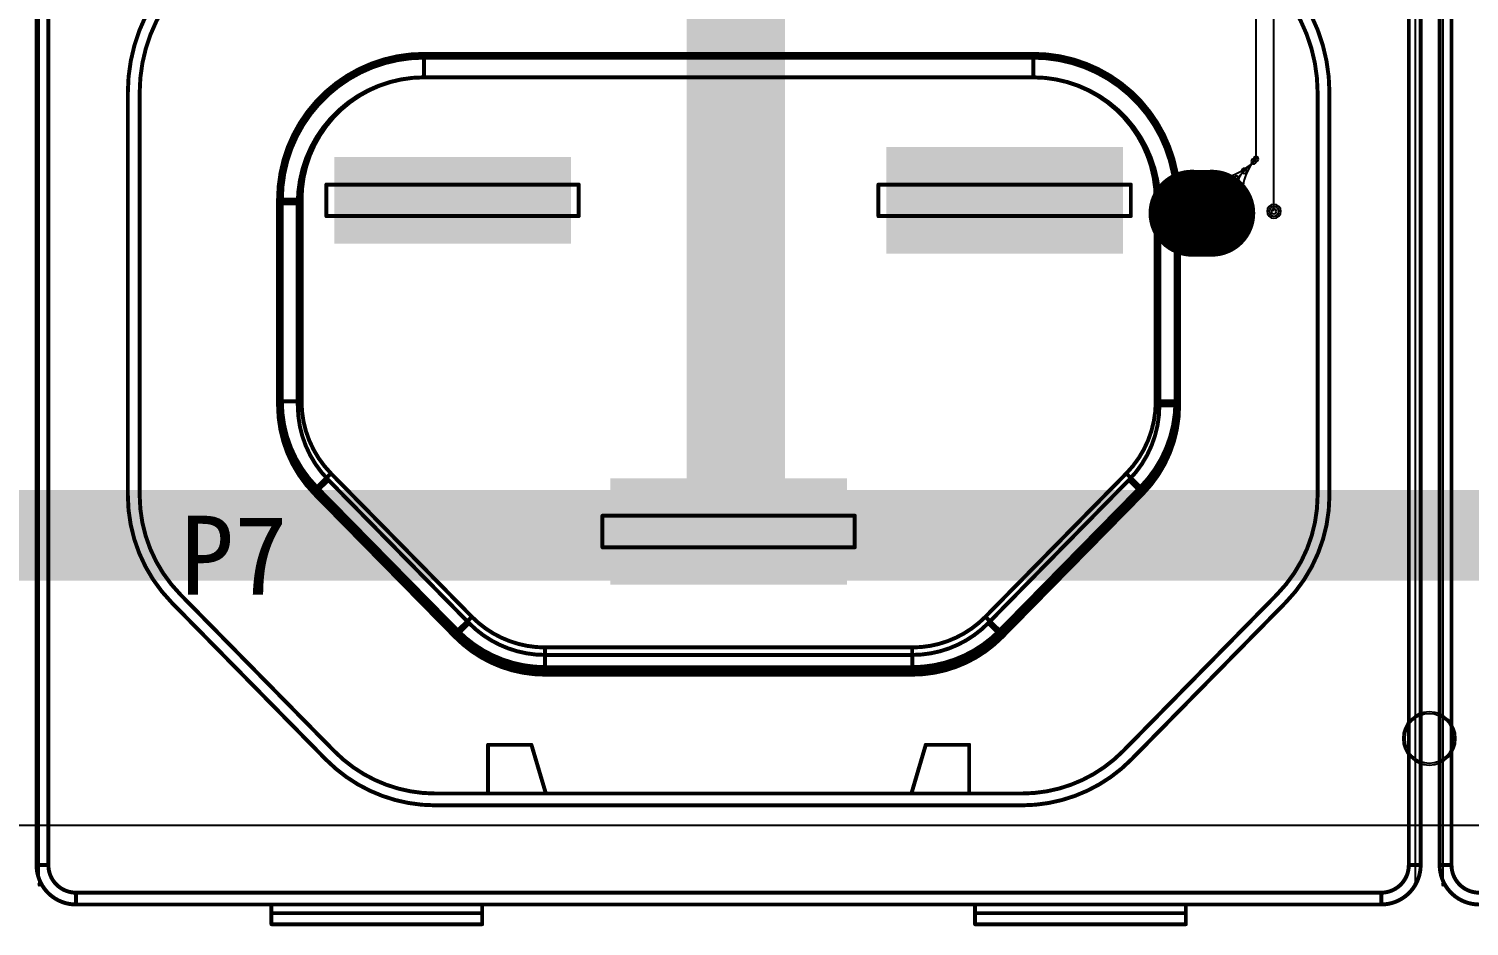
# Model space of a CAD drawing. Header units: inches. Extents: x 32166 to 66782, y 2386 to 7162.
# Drawn here: x 33347.3 to 33493.4, y 3474.1 to 3565.2 of the extents above; entities that cross this region are included whole.
import ezdxf

# ---------------------------------------------------------------- set-up
doc = ezdxf.new("R2010")
doc.units = ezdxf.units.IN
doc.header["$LTSCALE"] = 0.64311
doc.header["$MEASUREMENT"] = 0
for name, color, linetype in [('KEEPOUTLAYER', 6, 'CONTINUOUS'), ('MULTILAYER', 9, 'CONTINUOUS'), ('TOPLAYER', 1, 'CONTINUOUS'), ('TOPOVERLAY', 2, 'CONTINUOUS'), ('TOPSOLDER', 216, 'CONTINUOUS')]:
    doc.layers.add(name, color=color, linetype=linetype)
doc.styles.get("Standard").update_dxf_attribs({"font": 'txt', "width": 0.8})

msp = doc.modelspace()

# ---------------------------------------------------------------- linework, layer by layer
at = {"layer": 'KEEPOUTLAYER'}
msp.add_line((32676.92, 3484.36), (34016.92, 3484.36), dxfattribs=at)
at = {"layer": 'MULTILAYER', "const_width": 8}
msp.add_lwpolyline([(33465.25, 3546.44), (33467.25, 3546.44)], dxfattribs=at)
at = {"layer": 'MULTILAYER', "const_width": 4}
for points in [[(33465.25, 3544.44, 1), (33465.25, 3548.44, 1)], [(33467.25, 3544.44, 1), (33467.25, 3548.44, 1)]]:
    msp.add_lwpolyline(points, format="xyb", close=True, dxfattribs=at)
at = {"layer": 'MULTILAYER'}
for centre, radius, start, end in [((33473.56, 3546.64), 0.5, 0, 180), ((33473.56, 3546.64), 0.5, 180, 0), ((33489.32, 3493.16), 2.5, 0, 180), ((33489.32, 3493.16), 2.5, 180, 0)]:
    msp.add_arc(centre, radius, start, end, dxfattribs=at)
for points in [[(33457.84, 3552.75), (33434.64, 3552.75), (33457.84, 3542.75), (33434.64, 3542.75)], [(33401.84, 3551.75), (33378.64, 3551.75), (33401.84, 3543.75), (33378.64, 3543.75)], [(33406.64, 3509.15), (33429.84, 3509.15), (33406.64, 3519.15), (33429.84, 3519.15)]]:
    msp.add_solid(points, dxfattribs=at)
at = {"layer": 'TOPLAYER'}
for p, q in [((33471.74, 3551.94), (33471.74, 3582.85)), ((33473.56, 3546.64), (33473.56, 3583.6)), ((33466.25, 3546.44), (33471.74, 3551.94))]:
    msp.add_line(p, q, dxfattribs=at)
at = {"layer": 'TOPLAYER', "const_width": 8}
msp.add_lwpolyline([(33465.25, 3546.44), (33467.25, 3546.44)], dxfattribs=at)
at = {"layer": 'TOPLAYER', "const_width": 4}
for points in [[(33465.25, 3544.44, 1), (33465.25, 3548.44, 1)], [(33467.25, 3544.44, 1), (33467.25, 3548.44, 1)]]:
    msp.add_lwpolyline(points, format="xyb", close=True, dxfattribs=at)
at = {"layer": 'TOPLAYER'}
for centre, radius, start, end in [((33474.96, 3548.72), 4.55, 135, 196.45), ((33471.5, 3551.7), 0.254, 0, 180), ((33471.74, 3551.94), 0.254, 0, 180), ((33471.74, 3551.94), 0.254, 0, 180), ((33471.74, 3551.94), 0.254, 0, 180), ((33471.74, 3551.94), 0.254, 180, 0), ((33471.74, 3551.94), 0.254, 180, 0), ((33471.74, 3551.94), 0.254, 180, 0), ((33467.25, 3555.95), 6.02, 269.9999, 314.9999), ((33473.1, 3548.17), 3.62, 135, 196.45), ((33470.53, 3550.73), 0.254, 0, 180), ((33470.53, 3550.73), 0.254, 180, 0), ((33471.5, 3551.7), 0.254, 180, 0), ((33467.25, 3549.94), 0.254, 0, 180), ((33467.25, 3549.94), 0.254, 180, 0), ((33467.25, 3548.92), 0.254, 0, 180), ((33467.25, 3552.48), 3.56, 270.0001, 315.0001), ((33469.77, 3549.96), 0.254, 0, 180), ((33469.77, 3549.96), 0.254, 180, 0), ((33467.25, 3548.92), 0.254, 180, 0), ((33470.6, 3547.43), 0.254, 0, 180), ((33466.25, 3546.44), 0.254, 0, 180), ((33466.25, 3546.44), 0.254, 180, 0), ((33469.62, 3547.15), 0.254, 0, 180), ((33469.62, 3547.15), 0.254, 180, 0), ((33470.6, 3547.43), 0.254, 180, 0), ((33473.56, 3546.64), 0.5, 0, 180), ((33473.56, 3546.64), 0.5, 180, 0), ((33473.56, 3546.64), 0.254, 0, 180), ((33473.56, 3546.64), 0.254, 180, 0), ((33489.32, 3493.16), 2.5, 0, 180), ((33489.32, 3493.16), 2.5, 180, 0)]:
    msp.add_arc(centre, radius, start, end, dxfattribs=at)
for points in [[(33413.97, 3516.37), (33423.97, 3516.37), (33413.97, 3608.37), (33423.97, 3608.37)], [(33457.84, 3552.75), (33434.64, 3552.75), (33457.84, 3542.75), (33434.64, 3542.75)], [(33401.84, 3551.75), (33378.64, 3551.75), (33401.84, 3543.75), (33378.64, 3543.75)], [(32979.97, 3509.17), (33719.97, 3509.17), (32979.97, 3518.37), (33719.97, 3518.37)], [(33406.64, 3509.15), (33429.84, 3509.15), (33406.64, 3519.15), (33429.84, 3519.15)]]:
    msp.add_solid(points, dxfattribs=at)
at = {"layer": 'TOPOVERLAY'}
for p, q in [((33348.32, 3478.36), (33348.32, 3674.36)), ((33487.92, 3478.36), (33487.92, 3674.36)), ((33490.72, 3478.36), (33490.72, 3674.36))]:
    msp.add_line(p, q, dxfattribs=at)
at = {"layer": 'TOPOVERLAY', "const_width": 0.4}
for points in [[(33348.04, 3480.31), (33348.04, 3582.31)], [(33349.24, 3480.31), (33349.24, 3582.31)], [(33487.24, 3480.31), (33487.24, 3582.31)], [(33488.44, 3480.31), (33488.44, 3582.31)], [(33490.37, 3480.31), (33490.37, 3582.31)], [(33491.57, 3480.31), (33491.57, 3582.31)], [(33387.34, 3560.23), (33387.34, 3562.61)], [(33387.34, 3562.61), (33449.14, 3562.61)], [(33387.34, 3562.23), (33449.14, 3562.23)], [(33387.34, 3560.23), (33387.34, 3562.23)], [(33387.34, 3562.23), (33449.14, 3562.23)], [(33449.14, 3560.23), (33449.14, 3562.61)], [(33449.14, 3560.23), (33449.14, 3562.23)], [(33387.34, 3560.23), (33449.14, 3560.23)], [(33387.34, 3560.23), (33449.14, 3560.23)], [(33357.3, 3517.84), (33357.3, 3558.67)], [(33358.5, 3517.84), (33358.5, 3558.67)], [(33477.99, 3517.84), (33477.99, 3558.67)], [(33479.19, 3517.84), (33479.19, 3558.67)], [(33377.44, 3546.15), (33377.44, 3549.35)], [(33377.44, 3549.35), (33403.04, 3549.35)], [(33403.04, 3546.15), (33403.04, 3549.35)], [(33433.44, 3546.15), (33433.44, 3549.35)], [(33433.44, 3549.35), (33459.04, 3549.35)], [(33459.04, 3546.15), (33459.04, 3549.35)], [(33372.54, 3527.35), (33372.54, 3547.81)], [(33372.54, 3547.81), (33374.92, 3547.81)], [(33372.54, 3526.95), (33372.54, 3547.43)], [(33372.54, 3547.43), (33374.54, 3547.43)], [(33372.92, 3527.35), (33372.92, 3547.81)], [(33374.54, 3526.95), (33374.54, 3547.43)], [(33374.92, 3527.35), (33374.92, 3547.81)], [(33461.57, 3527.35), (33461.57, 3547.81)], [(33461.57, 3547.81), (33463.94, 3547.81)], [(33461.94, 3526.95), (33461.94, 3547.43)], [(33461.94, 3547.43), (33463.94, 3547.43)], [(33463.57, 3527.35), (33463.57, 3547.81)], [(33463.94, 3527.35), (33463.94, 3547.81)], [(33463.94, 3526.95), (33463.94, 3547.43)], [(33377.44, 3546.15), (33403.04, 3546.15)], [(33433.44, 3546.15), (33459.04, 3546.15)], [(33372.54, 3527.35), (33374.92, 3527.35)], [(33461.57, 3527.35), (33463.94, 3527.35)], [(33461.94, 3526.95), (33463.94, 3526.95)], [(33376.21, 3518.37), (33377.91, 3520.04)], [(33377.91, 3520.04), (33392.2, 3505.5)], [(33444.29, 3505.5), (33458.58, 3520.04)], [(33458.58, 3520.04), (33460.27, 3518.37)], [(33376.21, 3517.98), (33377.64, 3519.38)], [(33376.21, 3518.37), (33390.5, 3503.84)], [(33376.48, 3518.64), (33390.77, 3504.1)], [(33377.64, 3519.38), (33391.91, 3504.86)], [(33444.58, 3504.86), (33458.85, 3519.38)], [(33445.72, 3504.1), (33460, 3518.64)], [(33445.99, 3503.84), (33460.27, 3518.37)], [(33458.85, 3519.38), (33460.27, 3517.98)], [(33376.21, 3517.98), (33390.48, 3503.46)], [(33446.01, 3503.46), (33460.27, 3517.98)], [(33405.44, 3512.55), (33405.44, 3515.75)], [(33405.44, 3515.75), (33431.04, 3515.75)], [(33431.04, 3512.55), (33431.04, 3515.75)], [(33405.44, 3512.55), (33431.04, 3512.55)], [(33361.77, 3506.92), (33377.38, 3491.03)], [(33362.63, 3507.76), (33378.24, 3491.87)], [(33458.25, 3491.87), (33473.86, 3507.76)], [(33459.1, 3491.03), (33474.72, 3506.92)], [(33390.5, 3503.84), (33392.2, 3505.5)], [(33444.29, 3505.5), (33445.99, 3503.84)], [(33390.48, 3503.46), (33391.91, 3504.86)], [(33444.58, 3504.86), (33446.01, 3503.46)], [(33399.63, 3500.01), (33399.63, 3502.39)], [(33399.63, 3502.39), (33436.86, 3502.39)], [(33436.86, 3500.01), (33436.86, 3502.39)], [(33399.61, 3499.63), (33399.61, 3501.63)], [(33399.61, 3501.63), (33436.88, 3501.63)], [(33436.88, 3499.63), (33436.88, 3501.63)], [(33399.61, 3499.63), (33436.88, 3499.63)], [(33399.63, 3500.39), (33436.86, 3500.39)], [(33399.63, 3500.01), (33436.86, 3500.01)], [(33393.84, 3487.62), (33393.84, 3492.51)], [(33393.84, 3492.51), (33398.24, 3492.51)], [(33398.24, 3492.51), (33399.69, 3487.62)], [(33436.8, 3487.62), (33438.24, 3492.51)], [(33438.24, 3492.51), (33442.64, 3492.51)], [(33442.64, 3487.62), (33442.64, 3492.51)], [(33388.5, 3487.57), (33447.99, 3487.57)], [(33388.5, 3486.37), (33447.99, 3486.37)], [(33348.04, 3480.31), (33349.24, 3480.31)], [(33487.24, 3480.31), (33488.44, 3480.31)], [(33490.37, 3480.31), (33491.57, 3480.31)], [(33352.04, 3477.51), (33484.44, 3477.51)], [(33352.04, 3476.31), (33352.04, 3477.51)], [(33484.44, 3476.31), (33484.44, 3477.51)], [(33352.04, 3476.31), (33484.44, 3476.31)], [(33371.87, 3475.43), (33371.87, 3476.31)], [(33393.24, 3474.31), (33393.24, 3476.31)], [(33443.24, 3474.31), (33443.24, 3476.31)], [(33464.62, 3475.43), (33464.62, 3476.31)], [(33371.87, 3474.31), (33371.87, 3475.43)], [(33371.87, 3475.43), (33393.24, 3475.43)], [(33371.87, 3474.31), (33393.24, 3474.31)], [(33443.24, 3475.43), (33464.62, 3475.43)], [(33443.24, 3474.31), (33464.62, 3474.31)], [(33464.62, 3474.31), (33464.62, 3475.43)]]:
    msp.add_lwpolyline(points, dxfattribs=at)
for points in [[(33357.3, 3558.67, -0.414214), (33374.88, 3576.25)], [(33461.6, 3576.25, -0.414214), (33479.19, 3558.67)], [(33358.5, 3558.67, -0.414214), (33374.88, 3575.05)], [(33461.6, 3575.05, -0.414214), (33477.99, 3558.67)], [(33372.54, 3547.81, -0.414214), (33387.34, 3562.61)], [(33372.54, 3547.43, -0.414214), (33387.34, 3562.23)], [(33372.92, 3547.81, -0.414214), (33387.34, 3562.23)], [(33449.14, 3562.61, -0.414214), (33463.94, 3547.81)], [(33449.14, 3562.23, -0.414214), (33463.57, 3547.81)], [(33449.14, 3562.23, -0.414214), (33463.94, 3547.43)], [(33374.54, 3547.43, -0.414214), (33387.34, 3560.23)], [(33374.92, 3547.81, -0.414214), (33387.34, 3560.23)], [(33449.14, 3560.23, -0.414214), (33461.57, 3547.81)], [(33449.14, 3560.23, -0.414214), (33461.94, 3547.43)], [(33376.21, 3518.37, -0.196645), (33372.54, 3527.35)], [(33376.21, 3517.98, -0.196645), (33372.54, 3526.95)], [(33376.48, 3518.64, -0.196645), (33372.92, 3527.35)], [(33377.64, 3519.38, -0.196645), (33374.54, 3526.95)], [(33377.91, 3520.04, -0.196645), (33374.92, 3527.35)], [(33461.57, 3527.35, -0.196645), (33458.58, 3520.04)], [(33461.94, 3526.95, -0.196645), (33458.85, 3519.38)], [(33463.57, 3527.35, -0.196645), (33460, 3518.64)], [(33463.94, 3527.35, -0.196645), (33460.27, 3518.37)], [(33463.94, 3526.95, -0.196645), (33460.27, 3517.98)], [(33361.77, 3506.92, -0.196645), (33357.3, 3517.84)], [(33362.63, 3507.76, -0.196645), (33358.5, 3517.84)], [(33477.99, 3517.84, -0.196645), (33473.86, 3507.76)], [(33479.19, 3517.84, -0.196645), (33474.72, 3506.92)], [(33399.63, 3502.39, -0.201181), (33392.2, 3505.5)], [(33444.29, 3505.5, -0.201181), (33436.86, 3502.39)], [(33399.63, 3500.01, -0.201181), (33390.5, 3503.84)], [(33399.63, 3500.39, -0.201181), (33390.77, 3504.1)], [(33399.61, 3501.63, -0.201181), (33391.91, 3504.86)], [(33445.72, 3504.1, -0.201181), (33436.86, 3500.39)], [(33445.99, 3503.84, -0.201181), (33436.86, 3500.01)], [(33444.58, 3504.86, -0.201181), (33436.88, 3501.63)], [(33399.61, 3499.63, -0.201181), (33390.48, 3503.46)], [(33446.01, 3503.46, -0.201181), (33436.88, 3499.63)], [(33388.5, 3487.57, -0.201181), (33378.24, 3491.87)], [(33458.25, 3491.87, -0.201181), (33447.99, 3487.57)], [(33388.5, 3486.37, -0.201181), (33377.38, 3491.03)], [(33459.1, 3491.03, -0.201181), (33447.99, 3486.37)], [(33352.04, 3476.31, -0.414214), (33348.04, 3480.31)], [(33352.04, 3477.51, -0.414214), (33349.24, 3480.31)], [(33487.24, 3480.31, -0.414214), (33484.44, 3477.51)], [(33488.44, 3480.31, -0.414214), (33484.44, 3476.31)], [(33494.37, 3476.31, -0.414214), (33490.37, 3480.31)], [(33494.37, 3477.51, -0.414214), (33491.57, 3480.31)]]:
    msp.add_lwpolyline(points, format="xyb", dxfattribs=at)
at = {"layer": 'TOPOVERLAY', "const_width": 0.2}
for points in [[(33387.24, 3562.61, 1), (33387.44, 3562.61, 1)], [(33387.24, 3562.61, 1), (33387.44, 3562.61, 1)], [(33387.24, 3562.61, 1), (33387.44, 3562.61, 1)], [(33387.24, 3562.23, 1), (33387.44, 3562.23, 1)], [(33387.24, 3562.23, 1), (33387.44, 3562.23, 1)], [(33387.24, 3562.23, 1), (33387.44, 3562.23, 1)], [(33387.24, 3562.23, 1), (33387.44, 3562.23, 1)], [(33387.24, 3562.23, 1), (33387.44, 3562.23, 1)], [(33449.04, 3562.61, 1), (33449.24, 3562.61, 1)], [(33449.04, 3562.61, 1), (33449.24, 3562.61, 1)], [(33449.04, 3562.61, 1), (33449.24, 3562.61, 1)], [(33449.04, 3562.23, 1), (33449.24, 3562.23, 1)], [(33449.04, 3562.23, 1), (33449.24, 3562.23, 1)], [(33449.04, 3562.23, 1), (33449.24, 3562.23, 1)], [(33449.04, 3562.23, 1), (33449.24, 3562.23, 1)], [(33449.04, 3562.23, 1), (33449.24, 3562.23, 1)], [(33387.24, 3560.23, 1), (33387.44, 3560.23, 1)], [(33387.24, 3560.23, 1), (33387.44, 3560.23, 1)], [(33387.24, 3560.23, 1), (33387.44, 3560.23, 1)], [(33387.24, 3560.23, 1), (33387.44, 3560.23, 1)], [(33387.24, 3560.23, 1), (33387.44, 3560.23, 1)], [(33387.24, 3560.23, 1), (33387.44, 3560.23, 1)], [(33449.04, 3560.23, 1), (33449.24, 3560.23, 1)], [(33449.04, 3560.23, 1), (33449.24, 3560.23, 1)], [(33449.04, 3560.23, 1), (33449.24, 3560.23, 1)], [(33449.04, 3560.23, 1), (33449.24, 3560.23, 1)], [(33449.04, 3560.23, 1), (33449.24, 3560.23, 1)], [(33449.04, 3560.23, 1), (33449.24, 3560.23, 1)], [(33357.2, 3558.67, 1), (33357.4, 3558.67, 1)], [(33357.2, 3558.67, 1), (33357.4, 3558.67, 1)], [(33358.4, 3558.67, 1), (33358.6, 3558.67, 1)], [(33358.4, 3558.67, 1), (33358.6, 3558.67, 1)], [(33477.89, 3558.67, 1), (33478.09, 3558.67, 1)], [(33477.89, 3558.67, 1), (33478.09, 3558.67, 1)], [(33479.09, 3558.67, 1), (33479.29, 3558.67, 1)], [(33479.09, 3558.67, 1), (33479.29, 3558.67, 1)], [(33377.34, 3549.35, 1), (33377.54, 3549.35, 1)], [(33377.34, 3549.35, 1), (33377.54, 3549.35, 1)], [(33402.94, 3549.35, 1), (33403.14, 3549.35, 1)], [(33402.94, 3549.35, 1), (33403.14, 3549.35, 1)], [(33433.34, 3549.35, 1), (33433.54, 3549.35, 1)], [(33433.34, 3549.35, 1), (33433.54, 3549.35, 1)], [(33458.94, 3549.35, 1), (33459.14, 3549.35, 1)], [(33458.94, 3549.35, 1), (33459.14, 3549.35, 1)], [(33372.44, 3547.81, 1), (33372.64, 3547.81, 1)], [(33372.44, 3547.81, 1), (33372.64, 3547.81, 1)], [(33372.44, 3547.81, 1), (33372.64, 3547.81, 1)], [(33372.44, 3547.43, 1), (33372.64, 3547.43, 1)], [(33372.44, 3547.43, 1), (33372.64, 3547.43, 1)], [(33372.44, 3547.43, 1), (33372.64, 3547.43, 1)], [(33372.82, 3547.81, 1), (33373.02, 3547.81, 1)], [(33372.82, 3547.81, 1), (33373.02, 3547.81, 1)], [(33374.44, 3547.43, 1), (33374.64, 3547.43, 1)], [(33374.44, 3547.43, 1), (33374.64, 3547.43, 1)], [(33374.44, 3547.43, 1), (33374.64, 3547.43, 1)], [(33374.82, 3547.81, 1), (33375.02, 3547.81, 1)], [(33374.82, 3547.81, 1), (33375.02, 3547.81, 1)], [(33374.82, 3547.81, 1), (33375.02, 3547.81, 1)], [(33461.47, 3547.81, 1), (33461.67, 3547.81, 1)], [(33461.47, 3547.81, 1), (33461.67, 3547.81, 1)], [(33461.47, 3547.81, 1), (33461.67, 3547.81, 1)], [(33461.84, 3547.43, 1), (33462.04, 3547.43, 1)], [(33461.84, 3547.43, 1), (33462.04, 3547.43, 1)], [(33461.84, 3547.43, 1), (33462.04, 3547.43, 1)], [(33463.47, 3547.81, 1), (33463.67, 3547.81, 1)], [(33463.47, 3547.81, 1), (33463.67, 3547.81, 1)], [(33463.84, 3547.81, 1), (33464.04, 3547.81, 1)], [(33463.84, 3547.81, 1), (33464.04, 3547.81, 1)], [(33463.84, 3547.81, 1), (33464.04, 3547.81, 1)], [(33463.84, 3547.43, 1), (33464.04, 3547.43, 1)], [(33463.84, 3547.43, 1), (33464.04, 3547.43, 1)], [(33463.84, 3547.43, 1), (33464.04, 3547.43, 1)], [(33377.34, 3546.15, 1), (33377.54, 3546.15, 1)], [(33377.34, 3546.15, 1), (33377.54, 3546.15, 1)], [(33402.94, 3546.15, 1), (33403.14, 3546.15, 1)], [(33402.94, 3546.15, 1), (33403.14, 3546.15, 1)], [(33433.34, 3546.15, 1), (33433.54, 3546.15, 1)], [(33433.34, 3546.15, 1), (33433.54, 3546.15, 1)], [(33458.94, 3546.15, 1), (33459.14, 3546.15, 1)], [(33458.94, 3546.15, 1), (33459.14, 3546.15, 1)], [(33372.44, 3527.35, 1), (33372.64, 3527.35, 1)], [(33372.44, 3527.35, 1), (33372.64, 3527.35, 1)], [(33372.44, 3527.35, 1), (33372.64, 3527.35, 1)], [(33372.44, 3526.95, 1), (33372.64, 3526.95, 1)], [(33372.44, 3526.95, 1), (33372.64, 3526.95, 1)], [(33372.82, 3527.35, 1), (33373.02, 3527.35, 1)], [(33372.82, 3527.35, 1), (33373.02, 3527.35, 1)], [(33374.44, 3526.95, 1), (33374.64, 3526.95, 1)], [(33374.44, 3526.95, 1), (33374.64, 3526.95, 1)], [(33374.82, 3527.35, 1), (33375.02, 3527.35, 1)], [(33374.82, 3527.35, 1), (33375.02, 3527.35, 1)], [(33374.82, 3527.35, 1), (33375.02, 3527.35, 1)], [(33461.47, 3527.35, 1), (33461.67, 3527.35, 1)], [(33461.47, 3527.35, 1), (33461.67, 3527.35, 1)], [(33461.47, 3527.35, 1), (33461.67, 3527.35, 1)], [(33461.84, 3526.95, 1), (33462.04, 3526.95, 1)], [(33461.84, 3526.95, 1), (33462.04, 3526.95, 1)], [(33461.84, 3526.95, 1), (33462.04, 3526.95, 1)], [(33463.47, 3527.35, 1), (33463.67, 3527.35, 1)], [(33463.47, 3527.35, 1), (33463.67, 3527.35, 1)], [(33463.84, 3527.35, 1), (33464.04, 3527.35, 1)], [(33463.84, 3527.35, 1), (33464.04, 3527.35, 1)], [(33463.84, 3527.35, 1), (33464.04, 3527.35, 1)], [(33463.84, 3526.95, 1), (33464.04, 3526.95, 1)], [(33463.84, 3526.95, 1), (33464.04, 3526.95, 1)], [(33463.84, 3526.95, 1), (33464.04, 3526.95, 1)], [(33377.81, 3520.04, 1), (33378.01, 3520.04, 1)], [(33377.81, 3520.04, 1), (33378.01, 3520.04, 1)], [(33377.81, 3520.04, 1), (33378.01, 3520.04, 1)], [(33458.48, 3520.04, 1), (33458.68, 3520.04, 1)], [(33458.48, 3520.04, 1), (33458.68, 3520.04, 1)], [(33458.48, 3520.04, 1), (33458.68, 3520.04, 1)], [(33376.11, 3518.37, 1), (33376.31, 3518.37, 1)], [(33376.11, 3518.37, 1), (33376.31, 3518.37, 1)], [(33376.11, 3518.37, 1), (33376.31, 3518.37, 1)], [(33376.38, 3518.64, 1), (33376.58, 3518.64, 1)], [(33376.38, 3518.64, 1), (33376.58, 3518.64, 1)], [(33377.54, 3519.38, 1), (33377.74, 3519.38, 1)], [(33377.54, 3519.38, 1), (33377.74, 3519.38, 1)], [(33377.54, 3519.38, 1), (33377.74, 3519.38, 1)], [(33458.75, 3519.38, 1), (33458.95, 3519.38, 1)], [(33458.75, 3519.38, 1), (33458.95, 3519.38, 1)], [(33458.75, 3519.38, 1), (33458.95, 3519.38, 1)], [(33459.91, 3518.64, 1), (33460.1, 3518.64, 1)], [(33459.91, 3518.64, 1), (33460.1, 3518.64, 1)], [(33460.17, 3518.37, 1), (33460.37, 3518.37, 1)], [(33460.17, 3518.37, 1), (33460.37, 3518.37, 1)], [(33460.17, 3518.37, 1), (33460.37, 3518.37, 1)], [(33357.2, 3517.84, 1), (33357.4, 3517.84, 1)], [(33357.2, 3517.84, 1), (33357.4, 3517.84, 1)], [(33358.4, 3517.84, 1), (33358.6, 3517.84, 1)], [(33358.4, 3517.84, 1), (33358.6, 3517.84, 1)], [(33376.11, 3517.98, 1), (33376.31, 3517.98, 1)], [(33376.11, 3517.98, 1), (33376.31, 3517.98, 1)], [(33376.11, 3517.98, 1), (33376.31, 3517.98, 1)], [(33460.17, 3517.98, 1), (33460.37, 3517.98, 1)], [(33460.17, 3517.98, 1), (33460.37, 3517.98, 1)], [(33460.17, 3517.98, 1), (33460.37, 3517.98, 1)], [(33477.89, 3517.84, 1), (33478.09, 3517.84, 1)], [(33477.89, 3517.84, 1), (33478.09, 3517.84, 1)], [(33479.09, 3517.84, 1), (33479.29, 3517.84, 1)], [(33479.09, 3517.84, 1), (33479.29, 3517.84, 1)], [(33405.34, 3515.75, 1), (33405.54, 3515.75, 1)], [(33405.34, 3515.75, 1), (33405.54, 3515.75, 1)], [(33430.94, 3515.75, 1), (33431.14, 3515.75, 1)], [(33430.94, 3515.75, 1), (33431.14, 3515.75, 1)], [(33405.34, 3512.55, 1), (33405.54, 3512.55, 1)], [(33405.34, 3512.55, 1), (33405.54, 3512.55, 1)], [(33430.94, 3512.55, 1), (33431.14, 3512.55, 1)], [(33430.94, 3512.55, 1), (33431.14, 3512.55, 1)], [(33361.67, 3506.92, 1), (33361.87, 3506.92, 1)], [(33361.67, 3506.92, 1), (33361.87, 3506.92, 1)], [(33362.53, 3507.76, 1), (33362.73, 3507.76, 1)], [(33362.53, 3507.76, 1), (33362.73, 3507.76, 1)], [(33473.76, 3507.76, 1), (33473.96, 3507.76, 1)], [(33473.76, 3507.76, 1), (33473.96, 3507.76, 1)], [(33474.62, 3506.92, 1), (33474.82, 3506.92, 1)], [(33474.62, 3506.92, 1), (33474.82, 3506.92, 1)], [(33392.1, 3505.5, 1), (33392.3, 3505.5, 1)], [(33392.1, 3505.5, 1), (33392.3, 3505.5, 1)], [(33392.1, 3505.5, 1), (33392.3, 3505.5, 1)], [(33444.19, 3505.5, 1), (33444.39, 3505.5, 1)], [(33444.19, 3505.5, 1), (33444.39, 3505.5, 1)], [(33444.19, 3505.5, 1), (33444.39, 3505.5, 1)], [(33390.4, 3503.84, 1), (33390.6, 3503.84, 1)], [(33390.4, 3503.84, 1), (33390.6, 3503.84, 1)], [(33390.4, 3503.84, 1), (33390.6, 3503.84, 1)], [(33390.67, 3504.1, 1), (33390.87, 3504.1, 1)], [(33390.67, 3504.1, 1), (33390.87, 3504.1, 1)], [(33391.81, 3504.86, 1), (33392.01, 3504.86, 1)], [(33391.81, 3504.86, 1), (33392.01, 3504.86, 1)], [(33391.81, 3504.86, 1), (33392.01, 3504.86, 1)], [(33444.48, 3504.86, 1), (33444.68, 3504.86, 1)], [(33444.48, 3504.86, 1), (33444.68, 3504.86, 1)], [(33444.48, 3504.86, 1), (33444.68, 3504.86, 1)], [(33445.62, 3504.1, 1), (33445.82, 3504.1, 1)], [(33445.62, 3504.1, 1), (33445.82, 3504.1, 1)], [(33445.89, 3503.84, 1), (33446.09, 3503.84, 1)], [(33445.89, 3503.84, 1), (33446.09, 3503.84, 1)], [(33445.89, 3503.84, 1), (33446.09, 3503.84, 1)], [(33390.38, 3503.46, 1), (33390.58, 3503.46, 1)], [(33390.38, 3503.46, 1), (33390.58, 3503.46, 1)], [(33390.38, 3503.46, 1), (33390.58, 3503.46, 1)], [(33399.53, 3502.39, 1), (33399.73, 3502.39, 1)], [(33399.53, 3502.39, 1), (33399.73, 3502.39, 1)], [(33399.53, 3502.39, 1), (33399.73, 3502.39, 1)], [(33436.76, 3502.39, 1), (33436.96, 3502.39, 1)], [(33436.76, 3502.39, 1), (33436.96, 3502.39, 1)], [(33436.76, 3502.39, 1), (33436.96, 3502.39, 1)], [(33445.91, 3503.46, 1), (33446.11, 3503.46, 1)], [(33445.91, 3503.46, 1), (33446.11, 3503.46, 1)], [(33445.91, 3503.46, 1), (33446.11, 3503.46, 1)], [(33399.51, 3501.63, 1), (33399.71, 3501.63, 1)], [(33399.51, 3501.63, 1), (33399.71, 3501.63, 1)], [(33399.51, 3501.63, 1), (33399.71, 3501.63, 1)], [(33436.78, 3501.63, 1), (33436.98, 3501.63, 1)], [(33436.78, 3501.63, 1), (33436.98, 3501.63, 1)], [(33436.78, 3501.63, 1), (33436.98, 3501.63, 1)], [(33399.51, 3499.63, 1), (33399.71, 3499.63, 1)], [(33399.51, 3499.63, 1), (33399.71, 3499.63, 1)], [(33399.51, 3499.63, 1), (33399.71, 3499.63, 1)], [(33399.53, 3500.39, 1), (33399.73, 3500.39, 1)], [(33399.53, 3500.39, 1), (33399.73, 3500.39, 1)], [(33399.53, 3500.01, 1), (33399.73, 3500.01, 1)], [(33399.53, 3500.01, 1), (33399.73, 3500.01, 1)], [(33399.53, 3500.01, 1), (33399.73, 3500.01, 1)], [(33436.76, 3500.39, 1), (33436.96, 3500.39, 1)], [(33436.76, 3500.39, 1), (33436.96, 3500.39, 1)], [(33436.76, 3500.01, 1), (33436.96, 3500.01, 1)], [(33436.76, 3500.01, 1), (33436.96, 3500.01, 1)], [(33436.76, 3500.01, 1), (33436.96, 3500.01, 1)], [(33436.78, 3499.63, 1), (33436.98, 3499.63, 1)], [(33436.78, 3499.63, 1), (33436.98, 3499.63, 1)], [(33436.78, 3499.63, 1), (33436.98, 3499.63, 1)], [(33378.14, 3491.87, 1), (33378.34, 3491.87, 1)], [(33378.14, 3491.87, 1), (33378.34, 3491.87, 1)], [(33393.74, 3492.51, 1), (33393.94, 3492.51, 1)], [(33393.74, 3492.51, 1), (33393.94, 3492.51, 1)], [(33398.14, 3492.51, 1), (33398.34, 3492.51, 1)], [(33398.14, 3492.51, 1), (33398.34, 3492.51, 1)], [(33438.14, 3492.51, 1), (33438.34, 3492.51, 1)], [(33438.14, 3492.51, 1), (33438.34, 3492.51, 1)], [(33442.54, 3492.51, 1), (33442.74, 3492.51, 1)], [(33442.54, 3492.51, 1), (33442.74, 3492.51, 1)], [(33458.15, 3491.87, 1), (33458.35, 3491.87, 1)], [(33458.15, 3491.87, 1), (33458.35, 3491.87, 1)], [(33377.28, 3491.03, 1), (33377.48, 3491.03, 1)], [(33377.28, 3491.03, 1), (33377.48, 3491.03, 1)], [(33459, 3491.03, 1), (33459.2, 3491.03, 1)], [(33459, 3491.03, 1), (33459.2, 3491.03, 1)], [(33388.4, 3487.57, 1), (33388.6, 3487.57, 1)], [(33388.4, 3487.57, 1), (33388.6, 3487.57, 1)], [(33393.74, 3487.62, 1), (33393.94, 3487.62, 1)], [(33399.59, 3487.62, 1), (33399.79, 3487.62, 1)], [(33436.7, 3487.62, 1), (33436.9, 3487.62, 1)], [(33442.54, 3487.62, 1), (33442.74, 3487.62, 1)], [(33447.89, 3487.57, 1), (33448.09, 3487.57, 1)], [(33447.89, 3487.57, 1), (33448.09, 3487.57, 1)], [(33388.4, 3486.37, 1), (33388.6, 3486.37, 1)], [(33388.4, 3486.37, 1), (33388.6, 3486.37, 1)], [(33447.89, 3486.37, 1), (33448.09, 3486.37, 1)], [(33447.89, 3486.37, 1), (33448.09, 3486.37, 1)], [(33347.94, 3480.31, 1), (33348.14, 3480.31, 1)], [(33347.94, 3480.31, 1), (33348.14, 3480.31, 1)], [(33347.94, 3480.31, 1), (33348.14, 3480.31, 1)], [(33349.14, 3480.31, 1), (33349.34, 3480.31, 1)], [(33349.14, 3480.31, 1), (33349.34, 3480.31, 1)], [(33349.14, 3480.31, 1), (33349.34, 3480.31, 1)], [(33487.14, 3480.31, 1), (33487.34, 3480.31, 1)], [(33487.14, 3480.31, 1), (33487.34, 3480.31, 1)], [(33487.14, 3480.31, 1), (33487.34, 3480.31, 1)], [(33488.34, 3480.31, 1), (33488.54, 3480.31, 1)], [(33488.34, 3480.31, 1), (33488.54, 3480.31, 1)], [(33488.34, 3480.31, 1), (33488.54, 3480.31, 1)], [(33490.27, 3480.31, 1), (33490.47, 3480.31, 1)], [(33490.27, 3480.31, 1), (33490.47, 3480.31, 1)], [(33490.27, 3480.31, 1), (33490.47, 3480.31, 1)], [(33491.47, 3480.31, 1), (33491.67, 3480.31, 1)], [(33491.47, 3480.31, 1), (33491.67, 3480.31, 1)], [(33491.47, 3480.31, 1), (33491.67, 3480.31, 1)], [(33351.94, 3477.51, 1), (33352.14, 3477.51, 1)], [(33351.94, 3477.51, 1), (33352.14, 3477.51, 1)], [(33351.94, 3477.51, 1), (33352.14, 3477.51, 1)], [(33484.34, 3477.51, 1), (33484.54, 3477.51, 1)], [(33484.34, 3477.51, 1), (33484.54, 3477.51, 1)], [(33484.34, 3477.51, 1), (33484.54, 3477.51, 1)], [(33351.94, 3476.31, 1), (33352.14, 3476.31, 1)], [(33351.94, 3476.31, 1), (33352.14, 3476.31, 1)], [(33351.94, 3476.31, 1), (33352.14, 3476.31, 1)], [(33371.77, 3476.31, 1), (33371.97, 3476.31, 1)], [(33393.14, 3476.31, 1), (33393.34, 3476.31, 1)], [(33443.14, 3476.31, 1), (33443.34, 3476.31, 1)], [(33464.52, 3476.31, 1), (33464.72, 3476.31, 1)], [(33484.34, 3476.31, 1), (33484.54, 3476.31, 1)], [(33484.34, 3476.31, 1), (33484.54, 3476.31, 1)], [(33484.34, 3476.31, 1), (33484.54, 3476.31, 1)], [(33371.77, 3475.43, 1), (33371.97, 3475.43, 1)], [(33371.77, 3475.43, 1), (33371.97, 3475.43, 1)], [(33371.77, 3475.43, 1), (33371.97, 3475.43, 1)], [(33371.77, 3474.31, 1), (33371.97, 3474.31, 1)], [(33371.77, 3474.31, 1), (33371.97, 3474.31, 1)], [(33393.14, 3475.43, 1), (33393.34, 3475.43, 1)], [(33393.14, 3474.31, 1), (33393.34, 3474.31, 1)], [(33393.14, 3474.31, 1), (33393.34, 3474.31, 1)], [(33443.14, 3475.43, 1), (33443.34, 3475.43, 1)], [(33443.14, 3474.31, 1), (33443.34, 3474.31, 1)], [(33443.14, 3474.31, 1), (33443.34, 3474.31, 1)], [(33464.52, 3475.43, 1), (33464.72, 3475.43, 1)], [(33464.52, 3475.43, 1), (33464.72, 3475.43, 1)], [(33464.52, 3475.43, 1), (33464.72, 3475.43, 1)], [(33464.52, 3474.31, 1), (33464.72, 3474.31, 1)], [(33464.52, 3474.31, 1), (33464.72, 3474.31, 1)]]:
    msp.add_lwpolyline(points, format="xyb", close=True, dxfattribs=at)
at = {"layer": 'TOPOVERLAY'}
for centre, start, end in [((33348.32, 3478.36), 0, 180), ((33348.32, 3478.36), 180, 0), ((33487.92, 3478.36), 0, 180), ((33487.92, 3478.36), 180, 0), ((33490.72, 3478.36), 0, 180), ((33490.72, 3478.36), 180, 0)]:
    msp.add_arc(centre, 0.127, start, end, dxfattribs=at)
at = {"layer": 'TOPSOLDER', "const_width": 8.81}
msp.add_lwpolyline([(33465.25, 3546.44), (33467.25, 3546.44)], dxfattribs=at)
at = {"layer": 'TOPSOLDER', "const_width": 4.41}
for points in [[(33465.25, 3544.24, 1), (33465.25, 3548.65, 1)], [(33467.25, 3544.24, 1), (33467.25, 3548.65, 1)]]:
    msp.add_lwpolyline(points, format="xyb", close=True, dxfattribs=at)
at = {"layer": 'TOPSOLDER'}
for centre, radius, start, end in [((33473.56, 3546.64), 0.703, 0, 180), ((33473.56, 3546.64), 0.703, 180, 0), ((33489.32, 3493.16), 2.7, 0, 180), ((33489.32, 3493.16), 2.7, 180, 0)]:
    msp.add_arc(centre, radius, start, end, dxfattribs=at)
for points in [[(33402.25, 3552.16), (33378.24, 3552.16), (33402.25, 3543.35), (33378.24, 3543.35)], [(33458.25, 3553.16), (33434.24, 3553.16), (33458.25, 3542.35), (33434.24, 3542.35)], [(33406.24, 3508.75), (33430.25, 3508.75), (33406.24, 3519.56), (33430.25, 3519.56)]]:
    msp.add_solid(points, dxfattribs=at)

# ---------------------------------------------------------------- texts
at = {"layer": 'TOPOVERLAY'}
msp.add_text('P7', height=8, rotation=360, dxfattribs=at).set_placement((33362.63, 3507.76))

doc.saveas('drawing.dxf')
